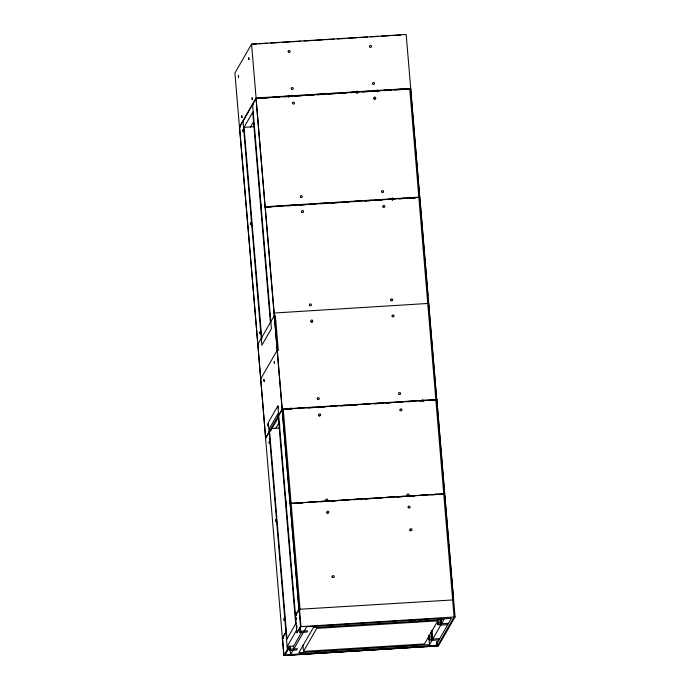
<?xml version="1.0" encoding="UTF-8"?>
<svg xmlns="http://www.w3.org/2000/svg" width="690" height="690" viewBox="0 0 690 690"><rect width="100%" height="100%" fill="white"/><g stroke="black" fill="none" stroke-linecap="round" stroke-linejoin="round"><path stroke-width="1.03" d="M251.565 44.1L234.919 73.019L239.439 126.925L256.094 98.006L251.565 44.1L406.177 34.5L410.705 88.406L256.094 98.006M411.62 100.783L419.718 197.288L410.731 88.803L256.128 98.403L239.473 127.322L248.676 235.437M255.921 99.972L256.982 98.135M261.691 337.617L244.027 127.331L252.73 112.22L270.471 323.084M250.367 127.184L253.497 121.751M265.115 206.897L256.128 98.403M248.702 235.739L257.586 341.567M265.141 207.19L419.856 197.4L436.718 399.648L434.381 371.85M274.025 313.027L428.637 303.419M257.853 344.733L265.564 437.986L282.219 409.067L265.245 207M411.438 98.636L410.731 88.803M260.725 378.888L277.268 350.158L278.268 350.097L275.362 315.537L274.37 315.597L257.819 344.336L258.819 344.276M269.135 432.13L265.59 438.279L283.832 655.5L437.443 645.961L454.089 617.024L435.847 399.821M278.691 415.518L282.245 409.36L436.848 399.76L455.081 616.955L438.435 645.875L284.823 655.422L288.377 649.281L288.118 646.228M270.377 431.293L278.329 417.476M275.664 428.473L279.321 422.133M289.835 409.722L290.913 407.85M283.374 638.138L282.374 638.207L285.919 632.049M282.382 638.224L285.927 632.066M299.029 609.313L295.484 615.471L295.984 615.437M286.557 639.656L296.122 623.053M296.7 629.961L287.144 646.565L293.621 646.168L301.59 632.325M283.832 655.5L287.376 649.342M299.529 609.279L300.978 626.529L296.933 632.721L300.478 626.563L282.245 409.36M290.361 649.135L297.347 648.704L296.596 650.014L289.61 650.446L290.361 649.135L290.093 645.918M300.676 631.229L307.662 630.789L306.912 632.1L299.926 632.532L300.676 631.229L300.314 626.934M436.848 399.76L443.187 476.704M290.628 654.517L306.636 626.718L441.126 618.361L440.755 619.016L451.398 618.361L435.761 645.504L290.628 654.517L290.093 648.074M303.462 651.438L316.753 628.374L437.771 620.853L424.479 643.925L303.462 651.438L302.927 645.021M317.064 652.878L317.814 651.567M332.321 626.382L333.072 625.08M324.05 652.447L324.8 651.136M339.299 625.951L340.058 624.64M398.855 647.798L399.683 646.357L403.132 645.711L406.669 645.926L405.841 647.367M414.863 620L414.035 621.431L417.571 621.647L421.021 621L421.849 619.56M431.716 639.699L429.258 639.966L428.964 635.559M440.073 619.042L440.462 624.519L438.064 624.666L437.684 619.189M438.987 639.906L431.31 640.415L432.061 639.104L431.336 630.522M447.793 624.605L440.116 625.114L440.867 623.803L440.505 619.517M429.534 644.633L444.032 619.448L313.372 627.564L298.865 652.749L429.534 644.633L428.809 636.042M252.462 44.229L256.758 43.962M258.905 43.824L267.504 43.298M270.73 43.091L279.329 42.556M281.477 42.426L290.076 41.892M292.224 41.762L300.823 41.227M304.048 41.021L312.648 40.486M314.795 40.356L323.394 39.822M325.542 39.692L334.141 39.157M337.358 38.95L344.888 38.485M348.114 38.286L356.704 37.752M358.86 37.622L367.451 37.087M370.677 36.88L378.198 36.415M381.423 36.216L390.023 35.682M392.17 35.552L400.769 35.018M262.355 97.799L268.807 97.402M273.102 97.135L279.554 96.729M283.857 96.462L290.3 96.065M294.604 95.798L302.125 95.332M306.42 95.065L313.95 94.59M317.167 94.392L324.697 93.926M327.914 93.728L335.444 93.262M339.739 92.995L347.26 92.529M350.486 92.322L358.007 91.856M362.31 91.589L368.753 91.192M373.057 90.925L379.5 90.519M383.804 90.252L391.325 89.786M394.551 89.588L402.072 89.122M406.376 88.855L409.593 88.656M258.172 98.454L256.024 98.592L282.106 409.256M261.389 98.256L268.902 97.79M273.197 97.523L279.64 97.126M283.935 96.859L290.378 96.453M294.673 96.186L302.186 95.72M306.481 95.453L314.002 94.987M317.219 94.789L324.731 94.323M327.957 94.125L335.469 93.65M339.765 93.392L346.207 92.986M350.503 92.719L358.015 92.253M362.31 91.986L368.753 91.589M373.048 91.322L379.491 90.916M383.787 90.657L391.299 90.183M394.525 89.985L402.037 89.519M406.332 89.252L410.628 88.984M253.584 104.501L252.583 104.561L271.403 328.673L261.838 345.276L243.018 121.164M240.577 127.072L239.585 127.133L265.667 437.796M244.027 127.331L254.006 126.71M265.219 206.707L419.831 197.099M266.185 206.828L271.558 206.491M276.923 206.155L282.296 205.827M287.661 205.491L294.104 205.094M299.469 204.758L304.842 204.421M310.207 204.093L315.58 203.757M320.945 203.421L326.31 203.093M332.753 202.688L338.126 202.36M343.491 202.023L348.864 201.687M354.229 201.359L359.594 201.023M364.967 200.687L371.41 200.29M376.774 199.953L382.139 199.626M388.582 199.22L393.956 198.893M399.32 198.556L404.694 198.22M410.058 197.892L415.423 197.556M266.211 207.121L271.584 206.784M276.949 206.457L282.322 206.12M287.687 205.784L294.13 205.387M299.495 205.051L304.868 204.723M310.233 204.387L315.606 204.05M320.971 203.722L326.336 203.386M331.709 203.05L338.152 202.653M343.517 202.317L348.881 201.989M354.255 201.653L359.619 201.316M364.993 200.988L370.358 200.652M376.8 200.255L382.165 199.919M388.608 199.522L393.981 199.186M399.346 198.849L404.711 198.522M410.084 198.185L415.449 197.849M428.973 305.998L427.973 306.058L418.856 197.461M429.007 306.395L428.007 306.455L435.821 399.527M261.26 338.367L262.26 338.298M277.164 350.339L278.156 350.279M282.219 409.067L436.822 399.467M286.402 408.989L291.775 408.653M297.14 408.316L302.505 407.988M307.878 407.652L313.243 407.316M318.616 406.988L325.05 406.582M330.424 406.255L335.788 405.918M341.162 405.582L346.527 405.254M351.891 404.918L357.265 404.582M363.708 404.185L369.072 403.848M374.446 403.521L379.811 403.184M386.253 402.788L390.549 402.52M396.991 402.115L402.356 401.787M407.73 401.451L414.164 401.054M419.537 400.718L424.902 400.381M430.275 400.053L435.64 399.717M286.428 409.282L291.792 408.946M297.166 408.618L302.531 408.282M307.904 407.945L313.269 407.618M318.633 407.281L325.076 406.884M330.45 406.548L335.814 406.212M341.188 405.884L346.553 405.548M351.917 405.211L357.291 404.883M363.734 404.478L369.098 404.15M374.463 403.814L379.836 403.478M386.279 403.081L390.575 402.813M397.017 402.417L402.382 402.08M407.747 401.744L413.12 401.416M419.563 401.011L424.928 400.683M430.301 400.347L435.666 400.01M271.325 428.499L279.303 428.007M298.598 502.838L302.893 502.57M309.336 502.165L314.709 501.837M320.074 501.501L326.517 501.104M331.881 500.768L337.255 500.431M342.62 500.103L347.984 499.767M353.358 499.431L358.722 499.103M365.165 498.698L370.539 498.37M375.903 498.033L381.268 497.697M386.642 497.369L392.006 497.033M397.38 496.697L403.822 496.3M409.187 495.963L414.552 495.636M420.995 495.23L426.368 494.894M431.733 494.566L437.098 494.23M444.748 493.876L290.145 503.476L298.925 609.503M298.623 503.131L302.919 502.863M309.362 502.467L314.726 502.13M320.1 501.794L326.543 501.397M331.907 501.061L337.281 500.733M342.645 500.397L348.01 500.06M353.384 499.733L358.748 499.396M365.191 498.999L370.556 498.663M375.929 498.327L381.294 497.999M386.667 497.663L392.032 497.326M397.406 496.998L402.77 496.662M409.213 496.265L414.578 495.929M421.021 495.524L426.394 495.196M431.759 494.859L437.124 494.532M296.476 615.377L295.484 615.446L299.029 609.287L453.528 599.895L451.648 577.444M300.426 626.658L455.081 616.955M440.867 623.803L448.543 623.303M438.133 624.553L440.522 624.407M283.487 637.974L282.486 638.043L283.935 655.319L438.538 645.693M432.061 639.104L439.737 638.604M288.377 649.281L287.376 649.35L268.324 422.461L277.88 405.858L296.933 632.721M414.336 197.927L414.449 197.314M419.839 198.651L428.007 295.932M428.188 298.071L434.2 369.711M443.368 478.843L444.619 493.764L290.007 503.364L282.132 409.55M444.731 495.127L448.681 542.168M448.862 544.307L449.397 550.724M449.578 552.854L451.467 575.305M409.739 88.863L418.83 197.168M422.737 399.57L422.918 401.727M441.203 619.448L441.565 623.76M440.634 622.898L440.815 625.071M439.849 621.897L440.116 625.114M437.71 620.37L438.064 624.666M432.035 630.453L432.759 639.061M431.819 638.198L432.009 640.372M431.086 632.195L431.647 639.811M430.948 636.12L431.31 640.415M392.213 197.927L392.394 200.074M392.144 198.039L392.325 200.186M428.895 635.671L429.258 639.966M377.352 89.709L377.534 91.856M357.161 91.123L357.342 93.271M356.566 91.166L356.747 93.305M288.584 95.22L288.756 97.368M283.236 409.299L300.029 609.218M299.564 628.245L299.926 632.532M296.157 617.464L296.321 619.499M296.838 625.589L297.002 627.615M295.691 623.795L278.036 413.508L269.333 428.628L286.988 638.914M293.621 646.168L293.854 648.919M289.248 646.15L289.61 650.446M437.124 641.683L437.443 645.961M319.341 416.087A1.009 0.983 29.9 0 1 318.702 415.665M302.022 212.632A1.009 0.983 29.9 0 1 301.504 212.063M312.406 321.885A1.009 0.983 29.9 0 1 311.725 322.221M410.455 530.808A1.009 0.983 29.9 0 1 409.938 530.239M327.767 513.351A1.009 0.983 29.9 0 1 327.043 513.11M375.205 99.119A1.009 0.983 29.9 0 1 374.454 99.265M332.157 577.15A1.009 0.983 29.9 0 1 332.201 576.391M326.241 501.104A1.009 0.983 29.9 0 1 325.723 500.535M238.386 75.762L238.568 77.53L238.386 75.762M241.759 115.851L241.931 117.611L241.759 115.851M242.932 129.867L243.113 131.635L242.932 129.867M248.728 57.813L248.9 59.581L248.728 57.813M252.091 97.902L252.273 99.662L252.091 97.902M253.273 111.918L253.446 113.686L253.273 111.918M250.729 222.672L250.901 224.431L250.729 222.672M261.062 204.723L261.243 206.483L261.062 204.723M259.906 331.959L260.078 333.727L259.906 331.959M263.942 379.603L264.123 381.363L263.942 379.603M270.238 314.01L270.42 315.779L270.238 314.01M267.677 424.031L267.849 425.79L267.677 424.031M269.169 441.798L269.341 443.558L269.169 441.798M274.249 361.707L274.422 363.475L274.249 361.707M277.975 406.134L278.156 407.894L277.975 406.134M279.467 423.902L279.648 425.67L279.467 423.902M275.698 519.596L275.879 521.355L275.698 519.596M286.005 501.699L286.178 503.467L286.005 501.699M284.021 618.714L284.202 620.482L284.021 618.714M294.328 600.826L294.501 602.586L294.328 600.826M437.538 645.754L437.184 641.476L437.546 645.771M369.495 46.73A1.009 0.983 29.9 0 0 371.203 47.067A1.009 0.983 29.9 0 0 370.616 45.445A1.009 0.983 29.9 0 0 369.495 46.73M288.204 51.785A1.009 0.983 29.9 0 0 289.912 52.121A1.009 0.983 29.9 0 0 289.326 50.499A1.009 0.983 29.9 0 0 288.204 51.785M398.648 393.852A1.009 0.983 29.9 0 0 400.355 394.188A1.009 0.983 29.9 0 0 399.769 392.567A1.009 0.983 29.9 0 0 398.648 393.852M317.348 398.906A1.009 0.983 29.9 0 0 319.056 399.243A1.009 0.983 29.9 0 0 318.47 397.621A1.009 0.983 29.9 0 0 317.348 398.906M407.16 495.248A1.009 0.983 29.9 0 0 408.868 495.584A1.009 0.983 29.9 0 0 408.282 493.962A1.009 0.983 29.9 0 0 407.16 495.248M318.72 415.19A1.009 0.983 29.9 0 0 320.427 415.535A1.009 0.983 29.9 0 0 319.841 413.905A1.009 0.983 29.9 0 0 318.72 415.19M400.01 410.145A1.009 0.983 29.9 0 0 401.718 410.481A1.009 0.983 29.9 0 0 401.132 408.86A1.009 0.983 29.9 0 0 400.01 410.145M372.609 83.757A1.009 0.983 29.9 0 0 374.308 84.094A1.009 0.983 29.9 0 0 373.721 82.472A1.009 0.983 29.9 0 0 372.609 83.757M300.392 196.909A1.009 0.983 29.9 0 0 302.099 197.245A1.009 0.983 29.9 0 0 301.513 195.624A1.009 0.983 29.9 0 0 300.392 196.909M309.482 305.213A1.009 0.983 29.9 0 0 311.19 305.549A1.009 0.983 29.9 0 0 310.603 303.928A1.009 0.983 29.9 0 0 309.482 305.213M301.642 211.813A1.009 0.983 29.9 0 0 303.35 212.158A1.009 0.983 29.9 0 0 302.763 210.528A1.009 0.983 29.9 0 0 301.642 211.813M392.127 316.253A1.009 0.983 29.9 0 0 393.835 316.589A1.009 0.983 29.9 0 0 393.248 314.968A1.009 0.983 29.9 0 0 392.127 316.253M310.836 321.307A1.009 0.983 29.9 0 0 312.544 321.644A1.009 0.983 29.9 0 0 311.958 320.022A1.009 0.983 29.9 0 0 310.836 321.307M390.781 300.159A1.009 0.983 29.9 0 0 392.481 300.504A1.009 0.983 29.9 0 0 391.894 298.873A1.009 0.983 29.9 0 0 390.781 300.159M410.076 529.998A1.009 0.983 29.9 0 0 411.783 530.334A1.009 0.983 29.9 0 0 411.197 528.712A1.009 0.983 29.9 0 0 410.076 529.998M326.887 512.437A1.009 0.983 29.9 0 0 328.595 512.774A1.009 0.983 29.9 0 0 328.009 511.152A1.009 0.983 29.9 0 0 326.887 512.437M373.833 98.368A1.009 0.983 29.9 0 0 375.541 98.705A1.009 0.983 29.9 0 0 374.955 97.083A1.009 0.983 29.9 0 0 373.833 98.368M332.304 576.909A1.009 0.983 29.9 0 0 334.003 577.245A1.009 0.983 29.9 0 0 333.417 575.624A1.009 0.983 29.9 0 0 332.304 576.909M381.682 191.855A1.009 0.983 29.9 0 0 383.39 192.2A1.009 0.983 29.9 0 0 382.803 190.578A1.009 0.983 29.9 0 0 381.682 191.855M292.543 103.414A1.009 0.983 29.9 0 0 294.242 103.75A1.009 0.983 29.9 0 0 293.655 102.129A1.009 0.983 29.9 0 0 292.543 103.414M408.178 507.392A1.009 0.983 29.9 0 0 409.886 507.728A1.009 0.983 29.9 0 0 409.299 506.106A1.009 0.983 29.9 0 0 408.178 507.392M325.87 500.293A1.009 0.983 29.9 0 0 327.569 500.63A1.009 0.983 29.9 0 0 326.982 499.008A1.009 0.983 29.9 0 0 325.87 500.293M291.309 88.803A1.009 0.983 29.9 0 0 293.017 89.139A1.009 0.983 29.9 0 0 292.431 87.518A1.009 0.983 29.9 0 0 291.309 88.803M382.933 206.767A1.009 0.983 29.9 0 0 384.64 207.104A1.009 0.983 29.9 0 0 384.054 205.482A1.009 0.983 29.9 0 0 382.933 206.767"/></g></svg>
